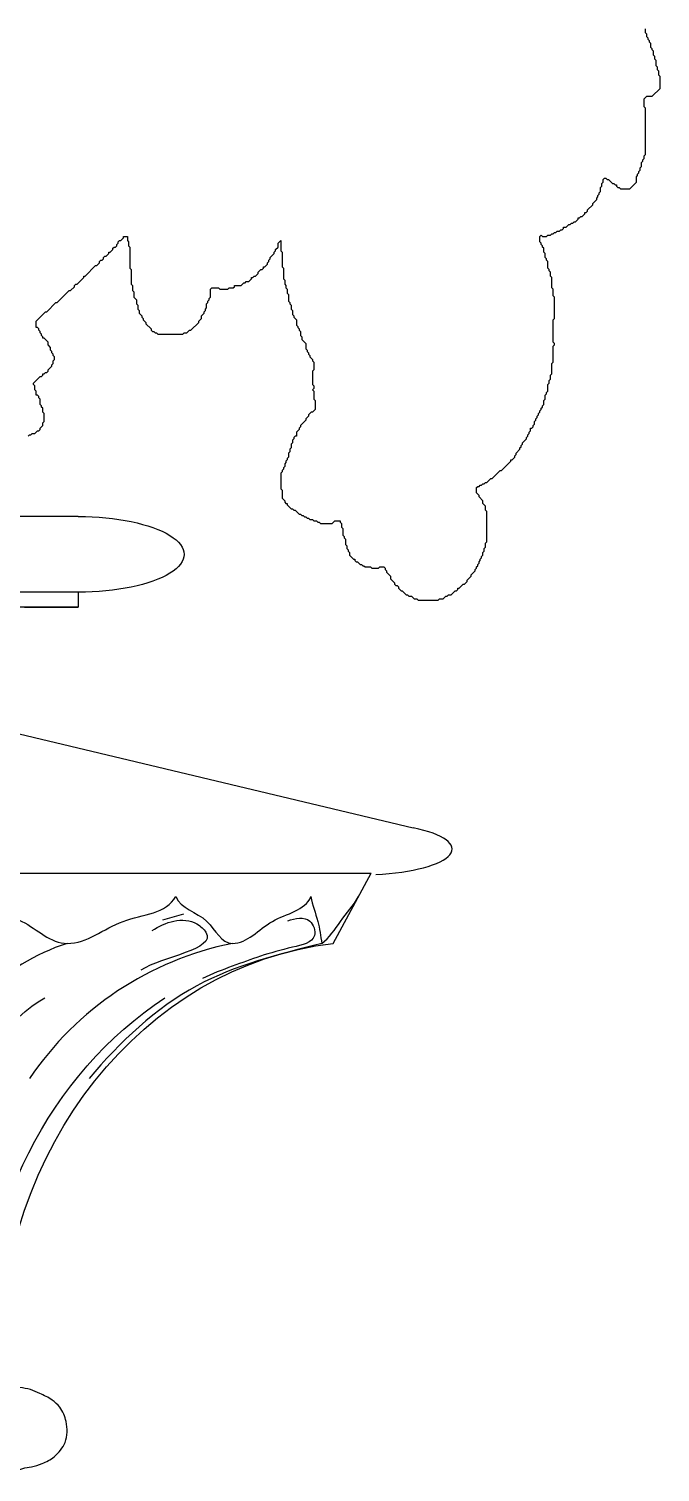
# Model space of a CAD drawing. Header units: millimetres. Extents: x 4238 to 14021, y -44 to 5418.
# Drawn here: x 4849.4 to 5016.5, y 3787.7 to 4169.8 of the extents above; entities that cross this region are included whole.
import ezdxf

# ---------------------------------------------------------------- set-up
doc = ezdxf.new("R2010")
doc.units = ezdxf.units.MM
doc.layers.add('cad-block.com', color=250, linetype='Continuous')

# ---------------------------------------------------------------- blocks, each defined once
blk = doc.blocks.new('street clock_side_cad-block.com')
at = {"color": 0}
for p, q in [((90.97, 2920.91), (-91.03, 2920.91)), ((90.97, 2900.91), (-0.03, 2900.91)), ((90.97, 2900.91), (90.97, 2896.91)), ((90.97, 2896.91), (-0.03, 2896.91)), ((76.73, 2896.91), (90.97, 2896.91)), ((75.28, 2863.4), (179.65, 2838.49)), ((-0.03, 2826.49), (168.47, 2826.49)), ((158.47, 2807.91), (168.47, 2826.49)), ((118.82, 2815.64), (113.29, 2814.06))]:
    blk.add_line(p, q, dxfattribs=at)
blk.add_lwpolyline([(77.7, 2942.21), (78.05, 2942.56), (78.4, 2942.56), (78.75, 2942.91), (79.45, 2942.91), (80.15, 2943.61), (80.5, 2943.61), (80.85, 2943.96), (80.85, 2944.31), (81.55, 2945.01), (81.55, 2945.71), (81.9, 2946.06), (81.9, 2948.16), (81.55, 2948.51), (81.55, 2949.56), (81.2, 2949.91), (81.2, 2950.26), (80.85, 2950.61), (80.85, 2952.01), (80.5, 2952.36), (80.5, 2952.71), (80.15, 2953.06), (79.8, 2953.06), (79.8, 2954.11), (79.45, 2954.46), (79.45, 2955.51), (79.1, 2955.86), (79.1, 2956.21), (80.85, 2957.96), (81.2, 2957.96), (81.55, 2958.31), (81.55, 2958.66), (81.9, 2958.66), (82.25, 2959.01), (82.6, 2959.01), (82.95, 2959.36), (82.95, 2959.71), (84, 2960.76), (84, 2961.11), (84.35, 2961.46), (84.35, 2962.16), (84.7, 2962.51), (84.7, 2963.21), (84.35, 2963.56), (84.35, 2963.91), (84, 2964.26), (84, 2964.61), (83.65, 2964.96), (83.65, 2965.66), (82.95, 2966.36), (82.95, 2967.06), (81.9, 2968.11), (81.55, 2968.11), (81.55, 2968.46), (81.2, 2968.81), (81.2, 2969.16), (80.85, 2969.51), (80.85, 2969.86), (80.5, 2970.21), (80.5, 2970.56), (80.15, 2970.91), (79.8, 2970.91), (79.8, 2972.66), (82.25, 2975.11), (82.6, 2975.11), (85.05, 2977.56), (85.4, 2977.56), (88.55, 2980.71), (88.9, 2980.71), (89.95, 2981.76), (89.95, 2982.11), (90.3, 2982.46), (90.65, 2982.46), (92.4, 2984.21), (92.4, 2984.56), (92.75, 2984.56), (95.55, 2987.36), (95.9, 2987.36), (96.6, 2988.06), (96.6, 2988.41), (96.95, 2988.76), (97.3, 2988.76), (97.65, 2989.11), (97.65, 2989.46), (98, 2989.81), (98.35, 2989.81), (99.05, 2990.51), (99.05, 2990.86), (99.4, 2990.86), (100.1, 2991.56), (100.1, 2991.91), (100.45, 2992.26), (100.8, 2992.26), (101.15, 2992.61), (101.15, 2992.96), (101.5, 2993.31), (101.5, 2993.66), (101.85, 2994.01), (102.2, 2994.01), (102.9, 2994.71), (102.9, 2995.06), (103.95, 2995.06), (103.95, 2994.01), (104.3, 2993.66), (104.3, 2992.61), (104.65, 2992.26), (104.65, 2986.66), (105, 2986.31), (105, 2982.46), (105.35, 2982.11), (105.35, 2980.71), (105.7, 2980.36), (105.7, 2978.96), (106.4, 2978.26), (106.4, 2977.21), (106.75, 2976.86), (106.75, 2975.81), (107.1, 2975.46), (107.1, 2974.76), (107.8, 2974.06), (107.8, 2973.71), (108.15, 2973.36), (108.15, 2973.01), (108.85, 2972.31), (108.85, 2971.96), (110.25, 2970.56), (110.25, 2970.21), (110.6, 2969.86), (110.95, 2969.86), (111.3, 2969.51), (111.65, 2969.51), (112, 2969.16), (118.65, 2969.16), (119, 2969.51), (119.7, 2969.51), (120.4, 2970.21), (120.75, 2970.21), (122.85, 2972.31), (122.85, 2972.66), (123.55, 2973.36), (123.55, 2974.06), (124.25, 2974.76), (124.25, 2975.11), (124.6, 2975.46), (124.6, 2975.81), (124.95, 2976.16), (124.95, 2977.21), (125.3, 2977.56), (125.3, 2977.91), (125.65, 2978.26), (125.65, 2978.61), (126, 2978.96), (126, 2981.06), (126.35, 2981.41), (128.1, 2981.41), (128.45, 2981.06), (130.55, 2981.06), (130.9, 2981.41), (131.95, 2981.41), (132.3, 2981.76), (132.3, 2982.11), (134.05, 2982.11), (134.75, 2982.81), (135.1, 2982.81), (135.45, 2983.16), (136.15, 2983.16), (136.85, 2983.86), (136.85, 2984.21), (137.2, 2984.21), (137.55, 2984.56), (137.9, 2984.56), (138.6, 2985.26), (138.6, 2985.61), (139.3, 2986.31), (139.65, 2986.31), (140, 2986.66), (140, 2987.01), (140.35, 2987.01), (141.05, 2987.71), (141.05, 2988.06), (141.4, 2988.41), (141.4, 2988.76), (141.75, 2989.11), (141.75, 2989.46), (142.8, 2990.51), (142.8, 2990.86), (143.15, 2991.21), (143.15, 2991.56), (143.85, 2992.26), (143.85, 2993.31), (144.55, 2994.01), (144.55, 2991.21), (144.9, 2990.86), (144.9, 2987.01), (145.25, 2986.66), (145.25, 2983.86), (145.6, 2983.51), (145.6, 2982.46), (145.95, 2982.11), (145.95, 2981.41), (146.3, 2981.06), (146.3, 2980.01), (146.65, 2979.66), (146.65, 2977.91), (147, 2977.56), (147, 2977.21), (147.35, 2976.86), (147.35, 2975.81), (147.7, 2975.46), (147.7, 2974.41), (148.05, 2974.06), (148.05, 2973.71), (148.75, 2973.01), (148.75, 2971.61), (149.1, 2971.26), (149.1, 2970.91), (149.45, 2970.56), (149.45, 2970.21), (149.8, 2969.86), (149.8, 2968.81), (150.15, 2968.46), (150.15, 2967.76), (151.2, 2966.71), (151.2, 2965.31), (151.55, 2964.96), (151.55, 2964.61), (151.9, 2964.26), (151.9, 2963.91), (152.25, 2963.56), (152.25, 2963.21), (152.95, 2962.51), (152.95, 2962.16), (153.3, 2961.81), (153.3, 2959.71), (152.95, 2959.36), (152.95, 2955.86), (153.3, 2955.51), (153.3, 2954.81), (152.95, 2954.46), (153.3, 2954.11), (153.3, 2952.01), (153.65, 2951.66), (153.65, 2949.21), (152.95, 2948.51), (152.6, 2948.51), (151.9, 2947.81), (151.9, 2947.46), (151.2, 2946.76), (151.2, 2946.41), (149.8, 2945.01), (149.8, 2944.66), (149.45, 2944.31), (149.45, 2943.96), (148.75, 2943.26), (148.75, 2942.21), (148.4, 2942.21), (148.05, 2941.86), (148.05, 2941.51), (147.7, 2941.16), (147.7, 2940.46), (147.35, 2940.11), (147.35, 2939.06), (147, 2938.71), (147, 2938.01), (146.65, 2937.66), (146.65, 2936.61), (146.3, 2936.26), (146.3, 2935.91), (145.95, 2935.56), (145.95, 2935.21), (145.6, 2934.86), (145.6, 2934.16), (145.25, 2933.81), (145.25, 2933.46), (144.9, 2933.11), (144.9, 2932.76), (144.55, 2932.41), (144.55, 2928.21), (144.9, 2927.86), (144.9, 2925.76), (145.6, 2925.06), (145.6, 2924.71), (145.95, 2924.36), (146.3, 2924.36), (146.3, 2924.01), (147.35, 2922.96), (147.7, 2922.96), (148.05, 2922.61), (148.4, 2922.61), (149.45, 2921.56), (149.8, 2921.56), (150.15, 2921.21), (150.5, 2921.21), (150.85, 2920.86), (151.2, 2920.86), (151.55, 2920.51), (151.9, 2920.51), (152.25, 2920.16), (152.95, 2920.16), (153.3, 2919.81), (154, 2919.81), (154.35, 2919.46), (154.7, 2919.46), (155.05, 2919.11), (158.2, 2919.11), (158.9, 2919.81), (160.3, 2919.81), (160.3, 2919.46), (160.65, 2919.11), (160.65, 2918.06), (161, 2917.71), (161, 2915.96), (161.35, 2915.61), (161.35, 2915.26), (161.7, 2914.91), (161.7, 2913.51), (162.05, 2913.16), (162.05, 2912.46), (162.4, 2912.11), (162.4, 2911.76), (162.75, 2911.41), (162.75, 2910.71), (163.8, 2909.66), (164.15, 2909.66), (164.15, 2909.31), (164.5, 2908.96), (164.85, 2908.96), (165.55, 2908.26), (165.9, 2908.26), (166.25, 2907.91), (166.6, 2907.91), (166.95, 2907.56), (168.35, 2907.56), (168.7, 2907.21), (170.45, 2907.21), (170.8, 2907.56), (171.85, 2907.56), (172.2, 2907.21), (172.2, 2906.86), (172.55, 2906.51), (172.55, 2906.16), (173.6, 2905.11), (173.6, 2904.41), (174.65, 2903.36), (174.65, 2903.01), (175, 2902.66), (175.35, 2902.66), (175.7, 2902.31), (175.7, 2901.96), (176.4, 2901.26), (176.75, 2901.26), (177.8, 2900.21), (178.15, 2900.21), (178.5, 2899.86), (179.2, 2899.86), (179.9, 2899.16), (180.6, 2899.16), (180.95, 2898.81), (186.2, 2898.81), (186.55, 2899.16), (187.6, 2899.16), (188.3, 2899.86), (188.65, 2899.86), (189, 2900.21), (189.7, 2900.21), (190.75, 2901.26), (191.1, 2901.26), (191.45, 2901.61), (191.45, 2901.96), (191.8, 2901.96), (192.85, 2903.01), (193.2, 2903.01), (193.9, 2903.71), (193.9, 2904.06), (194.95, 2905.11), (194.95, 2905.46), (196, 2906.51), (196, 2906.86), (196.35, 2907.21), (196.35, 2907.56), (196.7, 2907.91), (196.7, 2908.26), (197.05, 2908.61), (197.05, 2908.96), (197.4, 2909.31), (197.4, 2909.66), (197.75, 2910.01), (197.75, 2910.36), (198.1, 2910.71), (198.1, 2911.41), (198.45, 2911.76), (198.45, 2912.46), (198.8, 2912.81), (198.8, 2913.86), (199.15, 2914.21), (199.15, 2922.26), (198.8, 2922.61), (198.8, 2923.66), (198.1, 2924.36), (198.1, 2925.06), (197.05, 2926.11), (197.05, 2926.46), (196.35, 2927.16), (196.35, 2928.56), (196.7, 2928.91), (197.05, 2928.91), (197.4, 2929.26), (197.75, 2929.26), (198.1, 2929.61), (198.45, 2929.61), (198.8, 2929.96), (199.15, 2929.96), (200.2, 2931.01), (200.55, 2931.01), (202.65, 2933.11), (203, 2933.11), (205.45, 2935.56), (205.45, 2935.91), (205.8, 2935.91), (206.5, 2936.61), (206.5, 2936.96), (206.85, 2937.31), (206.85, 2937.66), (207.9, 2938.71), (207.9, 2939.06), (208.25, 2939.41), (208.25, 2939.76), (208.6, 2940.11), (208.6, 2940.46), (209.65, 2941.51), (209.65, 2941.86), (210, 2942.21), (210, 2942.56), (210.35, 2942.91), (210.35, 2943.26), (210.7, 2943.61), (210.7, 2944.31), (211.05, 2944.31), (211.4, 2944.66), (211.4, 2945.01), (211.75, 2945.36), (211.75, 2946.06), (212.1, 2946.41), (212.1, 2946.76), (212.45, 2947.11), (212.45, 2947.46), (212.8, 2947.81), (212.8, 2948.16), (213.15, 2948.51), (213.15, 2948.86), (213.5, 2949.21), (213.5, 2949.56), (213.85, 2949.91), (213.85, 2950.26), (214.2, 2950.61), (214.2, 2951.66), (214.55, 2952.01), (214.55, 2953.06), (214.9, 2953.41), (214.9, 2953.76), (215.25, 2954.11), (215.25, 2955.86), (215.6, 2956.21), (215.6, 2956.91), (215.95, 2957.26), (215.95, 2958.31), (216.3, 2958.66), (216.3, 2961.46), (216.65, 2961.81), (216.65, 2966.01), (217, 2966.36), (217, 2966.71), (216.65, 2967.06), (216.65, 2973.01), (217, 2973.36), (217, 2978.96), (216.65, 2979.31), (216.65, 2981.06), (216.3, 2981.41), (216.3, 2984.21), (215.95, 2984.56), (215.95, 2985.61), (215.6, 2985.96), (215.6, 2986.31), (215.25, 2986.66), (215.25, 2988.41), (214.9, 2988.76), (214.9, 2989.11), (214.55, 2989.46), (214.55, 2990.51), (214.2, 2990.86), (214.2, 2991.91), (213.85, 2992.26), (213.85, 2992.61), (213.5, 2992.96), (213.5, 2993.31), (213.15, 2993.66), (213.15, 2995.06), (213.5, 2995.41), (213.85, 2995.06), (214.9, 2995.06), (215.25, 2995.41), (215.95, 2995.41), (216.3, 2995.76), (216.65, 2995.76), (217, 2996.11), (217.35, 2996.11), (217.7, 2996.46), (218.4, 2996.46), (218.75, 2996.81), (219.1, 2996.81), (219.45, 2997.16), (219.45, 2997.51), (220.15, 2997.51), (220.85, 2998.21), (221.2, 2998.21), (221.55, 2998.56), (221.9, 2998.56), (222.25, 2998.91), (222.6, 2998.91), (223.3, 2999.61), (223.3, 2999.96), (223.65, 2999.96), (224, 3000.31), (224.35, 3000.31), (225.05, 3001.01), (225.05, 3001.36), (225.4, 3001.36), (225.75, 3001.71), (225.75, 3002.06), (227.15, 3003.46), (227.15, 3003.81), (228.2, 3004.86), (228.2, 3005.21), (228.55, 3005.56), (228.55, 3005.91), (228.9, 3006.26), (228.9, 3006.61), (229.25, 3006.96), (229.25, 3008.01), (229.6, 3008.36), (229.6, 3009.06), (229.95, 3009.41), (229.95, 3010.11), (230.3, 3010.46), (230.65, 3010.46), (231, 3010.11), (231.35, 3010.11), (232.4, 3009.06), (232.75, 3009.06), (233.1, 3008.71), (233.45, 3008.71), (233.45, 3008.36), (233.8, 3008.01), (234.15, 3008.01), (234.5, 3007.66), (236.95, 3007.66), (238.7, 3009.41), (238.7, 3010.81), (239.05, 3011.16), (239.05, 3011.51), (239.4, 3011.86), (239.4, 3012.21), (239.75, 3012.56), (239.75, 3013.26), (240.1, 3013.61), (240.1, 3014.66), (240.45, 3015.01), (240.45, 3015.36), (240.8, 3015.71), (240.8, 3016.41), (241.15, 3016.76), (241.15, 3029.01), (240.8, 3029.36), (240.8, 3031.46), (241.5, 3032.16), (242.9, 3032.16), (245, 3034.26), (245, 3037.41), (244.65, 3037.76), (244.65, 3038.81), (244.3, 3039.16), (244.3, 3039.86), (243.95, 3040.21), (243.95, 3041.61), (243.6, 3041.96), (243.6, 3042.66), (243.25, 3043.01), (243.25, 3044.06), (242.9, 3044.41), (242.9, 3044.76), (242.55, 3045.11), (242.55, 3046.16), (242.2, 3046.51), (242.2, 3046.86), (241.85, 3047.21), (241.85, 3047.56), (241.5, 3047.91), (241.5, 3048.61), (241.15, 3048.96), (241.15, 3050.01)], dxfattribs=at)
blk.add_lwpolyline([(77.7, 2942.21), (78.05, 2942.56), (78.4, 2942.56), (78.75, 2942.91), (79.45, 2942.91), (80.15, 2943.61), (80.5, 2943.61), (80.85, 2943.96), (80.85, 2944.31), (81.55, 2945.01), (81.55, 2945.71), (81.9, 2946.06), (81.9, 2948.16), (81.55, 2948.51), (81.55, 2949.56), (81.2, 2949.91), (81.2, 2950.26), (80.85, 2950.61), (80.85, 2952.01), (80.5, 2952.36), (80.5, 2952.71), (80.15, 2953.06), (79.8, 2953.06), (79.8, 2954.11), (79.45, 2954.46), (79.45, 2955.51), (79.1, 2955.86), (79.1, 2956.21), (80.85, 2957.96), (81.2, 2957.96), (81.55, 2958.31), (81.55, 2958.66), (81.9, 2958.66), (82.25, 2959.01), (82.6, 2959.01), (82.95, 2959.36), (82.95, 2959.71), (84, 2960.76), (84, 2961.11), (84.35, 2961.46), (84.35, 2962.16), (84.7, 2962.51), (84.7, 2963.21), (84.35, 2963.56), (84.35, 2963.91), (84, 2964.26), (84, 2964.61), (83.65, 2964.96), (83.65, 2965.66), (82.95, 2966.36), (82.95, 2967.06), (81.9, 2968.11), (81.55, 2968.11), (81.55, 2968.46), (81.2, 2968.81), (81.2, 2969.16), (80.85, 2969.51), (80.85, 2969.86), (80.5, 2970.21), (80.5, 2970.56), (80.15, 2970.91), (79.8, 2970.91), (79.8, 2972.66), (82.25, 2975.11), (82.6, 2975.11), (85.05, 2977.56), (85.4, 2977.56), (88.55, 2980.71), (88.9, 2980.71), (89.95, 2981.76), (89.95, 2982.11), (90.3, 2982.46), (90.65, 2982.46), (92.4, 2984.21), (92.4, 2984.56), (92.75, 2984.56), (95.55, 2987.36), (95.9, 2987.36), (96.6, 2988.06), (96.6, 2988.41), (96.95, 2988.76), (97.3, 2988.76), (97.65, 2989.11), (97.65, 2989.46), (98, 2989.81), (98.35, 2989.81), (99.05, 2990.51), (99.05, 2990.86), (99.4, 2990.86), (100.1, 2991.56), (100.1, 2991.91), (100.45, 2992.26), (100.8, 2992.26), (101.15, 2992.61), (101.15, 2992.96), (101.5, 2993.31), (101.5, 2993.66), (101.85, 2994.01), (102.2, 2994.01), (102.9, 2994.71), (102.9, 2995.06), (103.95, 2995.06), (103.95, 2994.01), (104.3, 2993.66), (104.3, 2992.61), (104.65, 2992.26), (104.65, 2986.66), (105, 2986.31), (105, 2982.46), (105.35, 2982.11), (105.35, 2980.71), (105.7, 2980.36), (105.7, 2978.96), (106.4, 2978.26), (106.4, 2977.21), (106.75, 2976.86), (106.75, 2975.81), (107.1, 2975.46), (107.1, 2974.76), (107.8, 2974.06), (107.8, 2973.71), (108.15, 2973.36), (108.15, 2973.01), (108.85, 2972.31), (108.85, 2971.96), (110.25, 2970.56), (110.25, 2970.21), (110.6, 2969.86), (110.95, 2969.86), (111.3, 2969.51), (111.65, 2969.51), (112, 2969.16), (118.65, 2969.16), (119, 2969.51), (119.7, 2969.51), (120.4, 2970.21), (120.75, 2970.21), (122.85, 2972.31), (122.85, 2972.66), (123.55, 2973.36), (123.55, 2974.06), (124.25, 2974.76), (124.25, 2975.11), (124.6, 2975.46), (124.6, 2975.81), (124.95, 2976.16), (124.95, 2977.21), (125.3, 2977.56), (125.3, 2977.91), (125.65, 2978.26), (125.65, 2978.61), (126, 2978.96), (126, 2981.06), (126.35, 2981.41), (128.1, 2981.41), (128.45, 2981.06), (130.55, 2981.06), (130.9, 2981.41), (131.95, 2981.41), (132.3, 2981.76), (132.3, 2982.11), (134.05, 2982.11), (134.75, 2982.81), (135.1, 2982.81), (135.45, 2983.16), (136.15, 2983.16), (136.85, 2983.86), (136.85, 2984.21), (137.2, 2984.21), (137.55, 2984.56), (137.9, 2984.56), (138.6, 2985.26), (138.6, 2985.61), (139.3, 2986.31), (139.65, 2986.31), (140, 2986.66), (140, 2987.01), (140.35, 2987.01), (141.05, 2987.71), (141.05, 2988.06), (141.4, 2988.41), (141.4, 2988.76), (141.75, 2989.11), (141.75, 2989.46), (142.8, 2990.51), (142.8, 2990.86), (143.15, 2991.21), (143.15, 2991.56), (143.85, 2992.26), (143.85, 2993.31), (144.55, 2994.01), (144.55, 2991.21), (144.9, 2990.86), (144.9, 2987.01), (145.25, 2986.66), (145.25, 2983.86), (145.6, 2983.51), (145.6, 2982.46), (145.95, 2982.11), (145.95, 2981.41), (146.3, 2981.06), (146.3, 2980.01), (146.65, 2979.66), (146.65, 2977.91), (147, 2977.56), (147, 2977.21), (147.35, 2976.86), (147.35, 2975.81), (147.7, 2975.46), (147.7, 2974.41), (148.05, 2974.06), (148.05, 2973.71), (148.75, 2973.01), (148.75, 2971.61), (149.1, 2971.26), (149.1, 2970.91), (149.45, 2970.56), (149.45, 2970.21), (149.8, 2969.86), (149.8, 2968.81), (150.15, 2968.46), (150.15, 2967.76), (151.2, 2966.71), (151.2, 2965.31), (151.55, 2964.96), (151.55, 2964.61), (151.9, 2964.26), (151.9, 2963.91), (152.25, 2963.56), (152.25, 2963.21), (152.95, 2962.51), (152.95, 2962.16), (153.3, 2961.81), (153.3, 2959.71), (152.95, 2959.36), (152.95, 2955.86), (153.3, 2955.51), (153.3, 2954.81), (152.95, 2954.46), (153.3, 2954.11), (153.3, 2952.01), (153.65, 2951.66), (153.65, 2949.21), (152.95, 2948.51), (152.6, 2948.51), (151.9, 2947.81), (151.9, 2947.46), (151.2, 2946.76), (151.2, 2946.41), (149.8, 2945.01), (149.8, 2944.66), (149.45, 2944.31), (149.45, 2943.96), (148.75, 2943.26), (148.75, 2942.21), (148.4, 2942.21), (148.05, 2941.86), (148.05, 2941.51), (147.7, 2941.16), (147.7, 2940.46), (147.35, 2940.11), (147.35, 2939.06), (147, 2938.71), (147, 2938.01), (146.65, 2937.66), (146.65, 2936.61), (146.3, 2936.26), (146.3, 2935.91), (145.95, 2935.56), (145.95, 2935.21), (145.6, 2934.86), (145.6, 2934.16), (145.25, 2933.81), (145.25, 2933.46), (144.9, 2933.11), (144.9, 2932.76), (144.55, 2932.41), (144.55, 2928.21), (144.9, 2927.86), (144.9, 2925.76), (145.6, 2925.06), (145.6, 2924.71), (145.95, 2924.36), (146.3, 2924.36), (146.3, 2924.01), (147.35, 2922.96), (147.7, 2922.96), (148.05, 2922.61), (148.4, 2922.61), (149.45, 2921.56), (149.8, 2921.56), (150.15, 2921.21), (150.5, 2921.21), (150.85, 2920.86), (151.2, 2920.86), (151.55, 2920.51), (151.9, 2920.51), (152.25, 2920.16), (152.95, 2920.16), (153.3, 2919.81), (154, 2919.81), (154.35, 2919.46), (154.7, 2919.46), (155.05, 2919.11), (158.2, 2919.11), (158.9, 2919.81), (160.3, 2919.81), (160.3, 2919.46), (160.65, 2919.11), (160.65, 2918.06), (161, 2917.71), (161, 2915.96), (161.35, 2915.61), (161.35, 2915.26), (161.7, 2914.91), (161.7, 2913.51), (162.05, 2913.16), (162.05, 2912.46), (162.4, 2912.11), (162.4, 2911.76), (162.75, 2911.41), (162.75, 2910.71), (163.8, 2909.66), (164.15, 2909.66), (164.15, 2909.31), (164.5, 2908.96), (164.85, 2908.96), (165.55, 2908.26), (165.9, 2908.26), (166.25, 2907.91), (166.6, 2907.91), (166.95, 2907.56), (168.35, 2907.56), (168.7, 2907.21), (170.45, 2907.21), (170.8, 2907.56), (171.85, 2907.56), (172.2, 2907.21), (172.2, 2906.86), (172.55, 2906.51), (172.55, 2906.16), (173.6, 2905.11), (173.6, 2904.41), (174.65, 2903.36), (174.65, 2903.01), (175, 2902.66), (175.35, 2902.66), (175.7, 2902.31), (175.7, 2901.96), (176.4, 2901.26), (176.75, 2901.26), (177.8, 2900.21), (178.15, 2900.21), (178.5, 2899.86), (179.2, 2899.86), (179.9, 2899.16), (180.6, 2899.16), (180.95, 2898.81), (186.2, 2898.81), (186.55, 2899.16), (187.6, 2899.16), (188.3, 2899.86), (188.65, 2899.86), (189, 2900.21), (189.7, 2900.21), (190.75, 2901.26), (191.1, 2901.26), (191.45, 2901.61), (191.45, 2901.96), (191.8, 2901.96), (192.85, 2903.01), (193.2, 2903.01), (193.9, 2903.71), (193.9, 2904.06), (194.95, 2905.11), (194.95, 2905.46), (196, 2906.51), (196, 2906.86), (196.35, 2907.21), (196.35, 2907.56), (196.7, 2907.91), (196.7, 2908.26), (197.05, 2908.61), (197.05, 2908.96), (197.4, 2909.31), (197.4, 2909.66), (197.75, 2910.01), (197.75, 2910.36), (198.1, 2910.71), (198.1, 2911.41), (198.45, 2911.76), (198.45, 2912.46), (198.8, 2912.81), (198.8, 2913.86), (199.15, 2914.21), (199.15, 2922.26), (198.8, 2922.61), (198.8, 2923.66), (198.1, 2924.36), (198.1, 2925.06), (197.05, 2926.11), (197.05, 2926.46), (196.35, 2927.16), (196.35, 2928.56), (196.7, 2928.91), (197.05, 2928.91), (197.4, 2929.26), (197.75, 2929.26), (198.1, 2929.61), (198.45, 2929.61), (198.8, 2929.96), (199.15, 2929.96), (200.2, 2931.01), (200.55, 2931.01), (202.65, 2933.11), (203, 2933.11), (205.45, 2935.56), (205.45, 2935.91), (205.8, 2935.91), (206.5, 2936.61), (206.5, 2936.96), (206.85, 2937.31), (206.85, 2937.66), (207.9, 2938.71), (207.9, 2939.06), (208.25, 2939.41), (208.25, 2939.76), (208.6, 2940.11), (208.6, 2940.46), (209.65, 2941.51), (209.65, 2941.86), (210, 2942.21), (210, 2942.56), (210.35, 2942.91), (210.35, 2943.26), (210.7, 2943.61), (210.7, 2944.31), (211.05, 2944.31), (211.4, 2944.66), (211.4, 2945.01), (211.75, 2945.36), (211.75, 2946.06), (212.1, 2946.41), (212.1, 2946.76), (212.45, 2947.11), (212.45, 2947.46), (212.8, 2947.81), (212.8, 2948.16), (213.15, 2948.51), (213.15, 2948.86), (213.5, 2949.21), (213.5, 2949.56), (213.85, 2949.91), (213.85, 2950.26), (214.2, 2950.61), (214.2, 2951.66), (214.55, 2952.01), (214.55, 2953.06), (214.9, 2953.41), (214.9, 2953.76), (215.25, 2954.11), (215.25, 2955.86), (215.6, 2956.21), (215.6, 2956.91), (215.95, 2957.26), (215.95, 2958.31), (216.3, 2958.66), (216.3, 2961.46), (216.65, 2961.81), (216.65, 2966.01), (217, 2966.36), (217, 2966.71), (216.65, 2967.06), (216.65, 2973.01), (217, 2973.36), (217, 2978.96), (216.65, 2979.31), (216.65, 2981.06), (216.3, 2981.41), (216.3, 2984.21), (215.95, 2984.56), (215.95, 2985.61), (215.6, 2985.96), (215.6, 2986.31), (215.25, 2986.66), (215.25, 2988.41), (214.9, 2988.76), (214.9, 2989.11), (214.55, 2989.46), (214.55, 2990.51), (214.2, 2990.86), (214.2, 2991.91), (213.85, 2992.26), (213.85, 2992.61), (213.5, 2992.96), (213.5, 2993.31), (213.15, 2993.66), (213.15, 2995.06), (213.5, 2995.41), (213.85, 2995.06), (214.9, 2995.06), (215.25, 2995.41), (215.95, 2995.41), (216.3, 2995.76), (216.65, 2995.76), (217, 2996.11), (217.35, 2996.11), (217.7, 2996.46), (218.4, 2996.46), (218.75, 2996.81), (219.1, 2996.81), (219.45, 2997.16), (219.45, 2997.51), (220.15, 2997.51), (220.85, 2998.21), (221.2, 2998.21), (221.55, 2998.56), (221.9, 2998.56), (222.25, 2998.91), (222.6, 2998.91), (223.3, 2999.61), (223.3, 2999.96), (223.65, 2999.96), (224, 3000.31), (224.35, 3000.31), (225.05, 3001.01), (225.05, 3001.36), (225.4, 3001.36), (225.75, 3001.71), (225.75, 3002.06), (227.15, 3003.46), (227.15, 3003.81), (228.2, 3004.86), (228.2, 3005.21), (228.55, 3005.56), (228.55, 3005.91), (228.9, 3006.26), (228.9, 3006.61), (229.25, 3006.96), (229.25, 3008.01), (229.6, 3008.36), (229.6, 3009.06), (229.95, 3009.41), (229.95, 3010.11), (230.3, 3010.46), (230.65, 3010.46), (231, 3010.11), (231.35, 3010.11), (232.4, 3009.06), (232.75, 3009.06), (233.1, 3008.71), (233.45, 3008.71), (233.45, 3008.36), (233.8, 3008.01), (234.15, 3008.01), (234.5, 3007.66), (236.95, 3007.66), (238.7, 3009.41), (238.7, 3010.81), (239.05, 3011.16), (239.05, 3011.51), (239.4, 3011.86), (239.4, 3012.21), (239.75, 3012.56), (239.75, 3013.26), (240.1, 3013.61), (240.1, 3014.66), (240.45, 3015.01), (240.45, 3015.36), (240.8, 3015.71), (240.8, 3016.41), (241.15, 3016.76), (241.15, 3029.01), (240.8, 3029.36), (240.8, 3031.46), (241.5, 3032.16), (242.9, 3032.16), (245, 3034.26), (245, 3037.41), (244.65, 3037.76), (244.65, 3038.81), (244.3, 3039.16), (244.3, 3039.86), (243.95, 3040.21), (243.95, 3041.61), (243.6, 3041.96), (243.6, 3042.66), (243.25, 3043.01), (243.25, 3044.06), (242.9, 3044.41), (242.9, 3044.76), (242.55, 3045.11), (242.55, 3046.16), (242.2, 3046.51), (242.2, 3046.86), (241.85, 3047.21), (241.85, 3047.56), (241.5, 3047.91), (241.5, 3048.61), (241.15, 3048.96), (241.15, 3050.01)], dxfattribs=at)
for centre, radius, start, end in [((105.2, 2754.67), 55.95, 107.8806, 161.7963), ((148.42, 2724.66), 84.9, 101.3178, 145.995)]:
    blk.add_arc(centre, radius, start, end, dxfattribs=at)
at = {"color": 0, "extrusion": (0, 0, -1)}
for centre, major_axis, ratio, end_param in [((90.97, 2910.91), (28, 0), 0.357143, 7.853982), ((168.47, 2696.49), (0, 112), 0.879464, 6.181487), ((90.89, 2696.49), (0, 99.23), 0.417502, 6.070577), ((163.14, 2696.49), (0, 112), 0.879464, 5.759587)]:
    blk.add_ellipse(centre, major_axis=major_axis, ratio=ratio, start_param=4.712389, end_param=end_param, dxfattribs=at)
at = {"color": 0}
blk.add_ellipse((164.96, 2832.91), major_axis=(25, -0.01), ratio=0.275981, start_param=4.903187, end_param=7.226127, dxfattribs=at)
for points, start_tangent, end_tangent in [([(63.17, 2820.3), (76.03, 2813.75), (88.02, 2807.91)], (0.57881, -0.815462), (1, 0)), ([(88.02, 2807.91), (102.88, 2813.75), (116.76, 2820.3)], (1, 0), (0.478215, 0.878243)), ([(116.76, 2820.3), (124.99, 2813.75), (131.75, 2807.91)], (0.392527, -0.919741), (1, 0)), ([(131.75, 2807.91), (142.34, 2813.75), (152.56, 2820.3)], (1, 0), (0.383053, 0.923726)), ([(152.56, 2820.3), (154.36, 2813.75), (155.42, 2807.91)], (0.158609, -0.987342), (0.149518, -0.988759)), ([(155.42, 2807.91), (160.39, 2813.75), (165.13, 2820.3)], (0.82126, 0.570555), (0.473956, 0.880548)), ([(110.52, 2811.3), (122.38, 2813.07), (124.75, 2810.9), (107.56, 2800.83)], (0.824536, 0.565809), (-0.832182, -0.554503)), ([(146.47, 2813.91), (152.26, 2813.82), (153.47, 2809.99), (147.68, 2806.91), (131.71, 2801.87), (123.86, 2798.6)], (0.940247, 0.340494), (-0.885761, -0.464141))]:
    blk.add_spline(points, degree=3, dxfattribs=dict(at, start_tangent=start_tangent, end_tangent=end_tangent))
blk.add_open_spline([(155.42, 2807.91), (143.98, 2805.05), (120.21, 2799.1), (101.96, 2781.89), (93.84, 2772.14)], degree=3, knots=[0, 0, 0, 0, 34.885347, 72.499525, 72.499525, 72.499525, 72.499525], dxfattribs=at)
blk.add_spline([(74.78, 2667.96), (75.29, 2668.49), (76.28, 2668.96), (78.54, 2669.38), (81.38, 2670.21), (84.58, 2672.06), (86.28, 2673.81), (87.47, 2675.84), (87.98, 2678.51), (87.74, 2681.35), (86.04, 2685.14), (84.08, 2687.04), (80.76, 2688.8), (78.27, 2689.8), (75.5, 2690.38)], degree=3, dxfattribs=at)

msp = doc.modelspace()

# ---------------------------------------------------------------- block references
at = {"layer": 'cad-block.com'}
msp.add_blockref('street clock_side_cad-block.com', (4771.51, 1119.78), dxfattribs=at)

doc.saveas('drawing.dxf')
